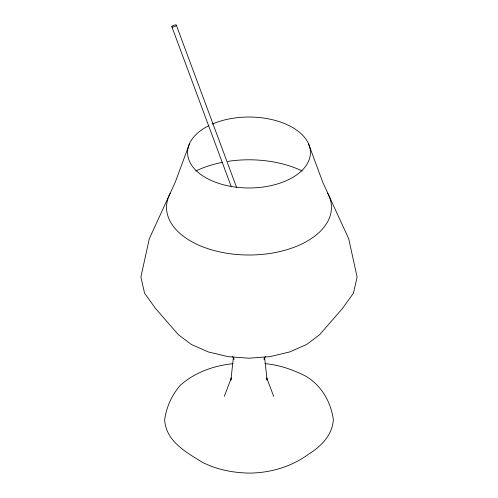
<?xml version="1.0" encoding="UTF-8"?>
<svg xmlns="http://www.w3.org/2000/svg" width="498" height="498" viewBox="0 0 498 498"><rect width="100%" height="100%" fill="white"/><g stroke="black" fill="none" stroke-linecap="round" stroke-linejoin="round"><path stroke-width="0.75" d="M233.369 357.757L230.91 380.061L231.371 378.032M264.413 357.57L264.015 359.307L265.372 356.556M189.657 143.324L175.203 182.324L149.288 238.779L140.884 277.056L144.563 293.21L155.37 308.262L178.328 334.668L191.294 344.423L208.195 351.912L227.879 356.618L249 358.224L270.121 356.618L289.805 351.912L306.706 344.423L319.672 334.668L342.63 308.262L353.437 293.21L357.116 277.056L348.712 238.779L322.797 182.324L308.343 143.324M224.305 396.371L231.259 378.063M233.002 363.652C213.835 365.65 194.718 372.398 180.183 385.371C171.835 395.132 166.45 406.978 164.645 419.69C165.94 441.004 185.212 451.618 201.36 461.708C216.001 469.558 232.504 472.733 249 473.1C270.277 472.982 291.442 466.838 308.648 454.126C321.073 446.451 332.446 435.065 333.355 419.69C330.915 401.799 321.166 384.879 305.193 375.872C292.606 369.591 279.079 364.835 264.998 363.652M232.628 356.556L233.985 359.307L233.587 357.57M266.741 378.063L273.695 396.371M176.336 25.199A2.372 0.753 -20.4 0 1 173.123 27.029A2.372 0.753 -20.4 0 1 172.856 25.734A2.372 0.753 -20.4 0 1 176.336 25.199L236.656 187.603M171.872 26.774L231.109 186.271M266.629 378.032L267.09 380.061L264.631 357.757M212.316 124.052A61.435 35.47 0 0 1 309.831 147.532A61.435 35.47 0 0 1 227.437 185.717A61.435 35.47 0 0 1 208.818 125.67M327.709 193.199A82.463 47.609 0 0 1 249 255.013A82.463 47.609 0 0 1 170.291 193.199M195.758 171.044A82.463 47.609 0 0 1 222.326 162.354M227.654 161.414A82.463 47.609 0 0 1 302.242 171.044"/></g></svg>
